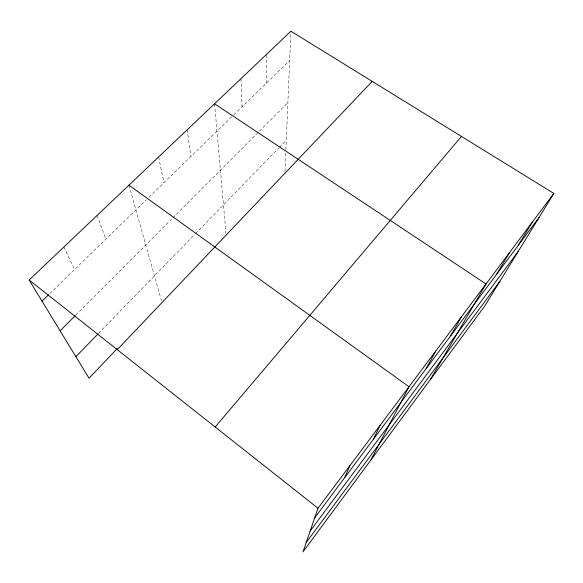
<?xml version="1.0" encoding="UTF-8"?>
<svg xmlns="http://www.w3.org/2000/svg" width="583" height="583" viewBox="0 0 583 583"><rect width="100%" height="100%" fill="white"/><g stroke="black" fill="none" stroke-linecap="round" stroke-linejoin="round"><path stroke-width="0.44" stroke-dasharray="2.92 2.19" d="M266.285 83.238L266.395 55.4M284.978 171.402L285.743 153.285M285.889 149.809L290.91 31.198M98.585 333.338L194.984 234.177M195.604 233.535L278.681 148.082M279.315 147.426L286.297 140.248M75.87 315.002L171.519 219.179M172.794 217.904L287.893 102.601M49.839 293.541L146.34 199.78M148.949 197.243L233.054 115.521M233.703 114.895L289.671 60.508M63.86 247.039L74.602 269.484M97.091 215.448L105.873 239.096M128.938 185.168L161.527 300.952M158.612 156.965L163.94 182.676M187.128 129.856L190.947 156.441M214.559 103.781L225.978 233.295M240.961 78.683L242.069 106.769"/><path stroke-width="0.87" d="M553.85 193.432L317.99 508.238L303.029 551.802L484.48 306.381L553.85 193.432L290.91 31.198L29.15 280.029L89.046 378.25L117.176 348.663M344.691 477.681L349.8 465.773M373.339 439.327L380.109 425.328M370.861 460.06L409.004 386.755L128.938 185.168M426.209 368.551L435.8 350.988M450.644 335.837L461.445 316.766M430.363 379.577L486.011 283.979L214.559 103.781M496.643 274.258L509.557 252.548M518.323 245.239L532.148 222.393M306.235 542.467L499.959 281.174M310.141 531.084L518.36 251.222M314.696 517.828L539.18 217.313M215.193 427.018L461.459 136.422M117.27 349.654L372.238 81.38M75.892 356.687L97.959 333.986M60.107 330.794L75.236 315.629M42.02 301.141L48.535 294.809M29.15 280.029L317.99 508.238"/></g></svg>
